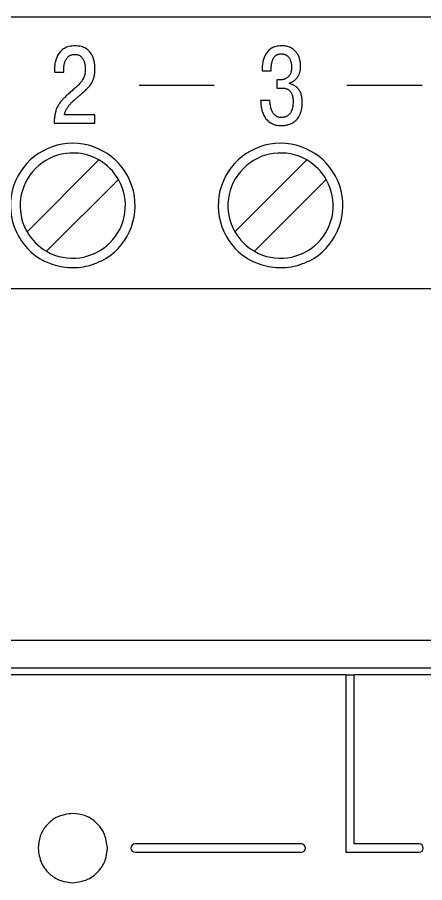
# Model space of a CAD drawing. Header units: millimetres. Extents: x 3520 to 8864, y 403 to 1747.
# Drawn here: x 7153.78 to 7168.48, y 1221.2 to 1252.45 of the extents above; entities that cross this region are included whole.
import ezdxf

# ---------------------------------------------------------------- set-up
doc = ezdxf.new("R2010")
doc.units = ezdxf.units.MM

msp = doc.modelspace()

# ---------------------------------------------------------------- linework, layer by layer
for p, q in [((7234.534, 1252.452, 1518.358), (7129.534, 1252.452, 1518.358)), ((7155.124, 1250.619, 1518.358), (7155.122, 1250.557, 1518.358)), ((7155.122, 1250.557, 1518.358), (7155.122, 1250.475, 1518.358)), ((7155.122, 1250.475, 1518.358), (7155.46, 1250.475, 1518.358)), ((7155.46, 1250.475, 1518.358), (7155.46, 1250.591, 1518.358)), ((7162.615, 1250.587, 1518.358), (7162.614, 1250.514, 1518.358)), ((7162.614, 1250.514, 1518.358), (7162.94, 1250.514, 1518.358)), ((7158.179, 1249.998, 1518.358), (7160.888, 1249.998, 1518.358)), ((7163.146, 1250.192, 1518.358), (7163.146, 1249.897, 1518.358)), ((7163.228, 1250.192, 1518.358), (7163.146, 1250.192, 1518.358)), ((7163.25, 1250.192, 1518.358), (7163.228, 1250.192, 1518.358)), ((7163.608, 1250.052, 1518.358), (7163.608, 1250.083, 1518.358)), ((7163.644, 1250.044, 1518.358), (7163.608, 1250.052, 1518.358)), ((7165.679, 1249.998, 1518.358), (7168.388, 1249.998, 1518.358)), ((7163.146, 1249.897, 1518.358), (7163.34, 1249.897, 1518.358)), ((7162.898, 1249.451, 1518.358), (7162.564, 1249.451, 1518.358)), ((7162.906, 1249.351, 1518.358), (7162.898, 1249.451, 1518.358)), ((7156.577, 1248.931, 1518.358), (7155.487, 1248.931, 1518.358)), ((7156.577, 1248.624, 1518.358), (7156.577, 1248.931, 1518.358)), ((7155.117, 1248.718, 1518.358), (7155.114, 1248.624, 1518.358)), ((7155.114, 1248.624, 1518.358), (7156.577, 1248.624, 1518.358)), ((7156.727, 1247.302, 1518.358), (7154.134, 1244.71, 1518.358)), ((7164.227, 1247.302, 1518.358), (7161.634, 1244.71, 1518.358)), ((7154.841, 1244.002, 1518.358), (7157.434, 1246.595, 1518.358)), ((7162.341, 1244.002, 1518.358), (7164.934, 1246.595, 1518.358)), ((7234.534, 1242.652, 1518.358), (7129.534, 1242.652, 1518.358)), ((7234.534, 1229.952, 1518.358), (7129.534, 1229.952, 1518.358)), ((7233.534, 1228.952, 1518.358), (7130.534, 1228.952, 1518.358)), ((7165.634, 1228.703, 1518.358), (7131.284, 1228.703, 1518.358)), ((7165.634, 1228.703, 1518.358), (7165.634, 1222.303, 1518.358)), ((7165.634, 1228.703, 1518.358), (7165.934, 1228.703, 1518.358)), ((7165.934, 1222.603, 1518.358), (7165.934, 1228.703, 1518.358)), ((7230.633, 1228.703, 1518.358), (7165.934, 1228.703, 1518.358)), ((7164.034, 1222.603, 1518.358), (7158.034, 1222.603, 1518.358)), ((7168.284, 1222.603, 1518.358), (7165.934, 1222.603, 1518.358)), ((7158.034, 1222.303, 1518.358), (7164.034, 1222.303, 1518.358)), ((7165.634, 1222.303, 1518.358), (7168.284, 1222.303, 1518.358))]:
    msp.add_line(p, q)
for centre, radius, start, end in [((7155.784, 1245.652, 1518.358), 2.25, 297.266, 242.734), ((7163.284, 1245.652, 1518.358), 2.25, 297.266, 242.734), ((7155.784, 1245.652, 1518.358), 1.9, 60.2575, 209.7425), ((7163.284, 1245.652, 1518.358), 1.9, 60.2575, 209.7425), ((7155.784, 1245.652, 1518.358), 1.9, 29.7425, 60.2575), ((7163.284, 1245.652, 1518.358), 1.9, 29.7425, 60.2575), ((7155.784, 1245.652, 1518.358), 1.9, 240.2575, 29.7425), ((7163.284, 1245.652, 1518.358), 1.9, 240.2575, 29.7425), ((7155.784, 1245.652, 1518.358), 1.9, 209.7425, 240.2575), ((7163.284, 1245.652, 1518.358), 1.9, 209.7425, 240.2575), ((7158.034, 1222.453, 1518.358), 0.15, 90, 270), ((7164.034, 1222.453, 1518.358), 0.15, 270, 90), ((7168.284, 1222.453, 1518.358), 0.15, 270, 90)]:
    msp.add_arc(centre, radius, start, end)
for points in [[(7155.487, 1248.931, 1518.358), (7155.498, 1248.978, 1518.358), (7155.512, 1249.024, 1518.358), (7155.528, 1249.067, 1518.358), (7155.546, 1249.109, 1518.358), (7155.567, 1249.15, 1518.358), (7155.59, 1249.189, 1518.358), (7155.615, 1249.226, 1518.358), (7155.642, 1249.262, 1518.358), (7155.671, 1249.297, 1518.358), (7155.701, 1249.331, 1518.358), (7155.733, 1249.365, 1518.358), (7155.766, 1249.398, 1518.358), (7155.801, 1249.43, 1518.358), (7155.836, 1249.461, 1518.358), (7155.873, 1249.493, 1518.358), (7155.91, 1249.524, 1518.358), (7156.006, 1249.605, 1518.358), (7156.093, 1249.679, 1518.358), (7156.171, 1249.749, 1518.358), (7156.242, 1249.814, 1518.358), (7156.304, 1249.877, 1518.358), (7156.359, 1249.937, 1518.358), (7156.407, 1249.995, 1518.358), (7156.449, 1250.053, 1518.358), (7156.484, 1250.111, 1518.358), (7156.513, 1250.17, 1518.358), (7156.537, 1250.232, 1518.358), (7156.555, 1250.296, 1518.358), (7156.569, 1250.364, 1518.358), (7156.578, 1250.436, 1518.358), (7156.584, 1250.515, 1518.358), (7156.585, 1250.599, 1518.358), (7156.585, 1250.643, 1518.358), (7156.582, 1250.695, 1518.358), (7156.577, 1250.753, 1518.358), (7156.567, 1250.816, 1518.358), (7156.554, 1250.883, 1518.358), (7156.535, 1250.951, 1518.358), (7156.51, 1251.021, 1518.358), (7156.478, 1251.089, 1518.358), (7156.438, 1251.155, 1518.358), (7156.389, 1251.217, 1518.358), (7156.33, 1251.273, 1518.358), (7156.261, 1251.323, 1518.358), (7156.181, 1251.364, 1518.358), (7156.088, 1251.395, 1518.358), (7155.983, 1251.415, 1518.358), (7155.863, 1251.422, 1518.358), (7155.752, 1251.416, 1518.358), (7155.652, 1251.398, 1518.358), (7155.563, 1251.369, 1518.358), (7155.484, 1251.331, 1518.358), (7155.415, 1251.285, 1518.358), (7155.354, 1251.232, 1518.358), (7155.303, 1251.173, 1518.358), (7155.259, 1251.109, 1518.358), (7155.222, 1251.04, 1518.358), (7155.192, 1250.97, 1518.358), (7155.169, 1250.898, 1518.358), (7155.15, 1250.826, 1518.358), (7155.137, 1250.754, 1518.358), (7155.129, 1250.685, 1518.358), (7155.124, 1250.619, 1518.358)], [(7163.608, 1250.083, 1518.358), (7163.657, 1250.1, 1518.358), (7163.703, 1250.12, 1518.358), (7163.746, 1250.145, 1518.358), (7163.785, 1250.173, 1518.358), (7163.821, 1250.203, 1518.358), (7163.854, 1250.237, 1518.358), (7163.883, 1250.274, 1518.358), (7163.91, 1250.313, 1518.358), (7163.933, 1250.354, 1518.358), (7163.953, 1250.397, 1518.358), (7163.97, 1250.441, 1518.358), (7163.983, 1250.487, 1518.358), (7163.994, 1250.533, 1518.358), (7164.002, 1250.581, 1518.358), (7164.006, 1250.629, 1518.358), (7164.008, 1250.677, 1518.358), (7164.006, 1250.745, 1518.358), (7163.999, 1250.812, 1518.358), (7163.988, 1250.879, 1518.358), (7163.972, 1250.945, 1518.358), (7163.952, 1251.009, 1518.358), (7163.925, 1251.071, 1518.358), (7163.894, 1251.13, 1518.358), (7163.856, 1251.185, 1518.358), (7163.812, 1251.235, 1518.358), (7163.762, 1251.281, 1518.358), (7163.706, 1251.322, 1518.358), (7163.643, 1251.356, 1518.358), (7163.572, 1251.384, 1518.358), (7163.495, 1251.405, 1518.358), (7163.41, 1251.417, 1518.358), (7163.317, 1251.422, 1518.358), (7163.212, 1251.416, 1518.358), (7163.117, 1251.398, 1518.358), (7163.033, 1251.371, 1518.358), (7162.958, 1251.333, 1518.358), (7162.892, 1251.288, 1518.358), (7162.835, 1251.235, 1518.358), (7162.785, 1251.175, 1518.358), (7162.743, 1251.11, 1518.358), (7162.708, 1251.041, 1518.358), (7162.68, 1250.968, 1518.358), (7162.657, 1250.893, 1518.358), (7162.64, 1250.816, 1518.358), (7162.628, 1250.739, 1518.358), (7162.619, 1250.662, 1518.358), (7162.615, 1250.587, 1518.358)], [(7155.46, 1250.591, 1518.358), (7155.461, 1250.64, 1518.358), (7155.466, 1250.689, 1518.358), (7155.473, 1250.736, 1518.358), (7155.482, 1250.783, 1518.358), (7155.495, 1250.828, 1518.358), (7155.511, 1250.871, 1518.358), (7155.53, 1250.912, 1518.358), (7155.553, 1250.951, 1518.358), (7155.578, 1250.986, 1518.358), (7155.607, 1251.018, 1518.358), (7155.639, 1251.046, 1518.358), (7155.674, 1251.07, 1518.358), (7155.713, 1251.089, 1518.358), (7155.756, 1251.103, 1518.358), (7155.802, 1251.112, 1518.358), (7155.852, 1251.115, 1518.358), (7155.914, 1251.111, 1518.358), (7155.969, 1251.099, 1518.358), (7156.017, 1251.079, 1518.358), (7156.059, 1251.054, 1518.358), (7156.096, 1251.023, 1518.358), (7156.127, 1250.987, 1518.358), (7156.153, 1250.949, 1518.358), (7156.175, 1250.908, 1518.358), (7156.193, 1250.865, 1518.358), (7156.207, 1250.821, 1518.358), (7156.217, 1250.778, 1518.358), (7156.225, 1250.735, 1518.358), (7156.231, 1250.695, 1518.358), (7156.234, 1250.658, 1518.358), (7156.236, 1250.624, 1518.358), (7156.236, 1250.595, 1518.358), (7156.232, 1250.507, 1518.358), (7156.222, 1250.426, 1518.358), (7156.205, 1250.353, 1518.358), (7156.182, 1250.285, 1518.358), (7156.153, 1250.222, 1518.358), (7156.119, 1250.164, 1518.358), (7156.079, 1250.109, 1518.358), (7156.035, 1250.056, 1518.358), (7155.987, 1250.005, 1518.358), (7155.935, 1249.955, 1518.358), (7155.879, 1249.905, 1518.358), (7155.82, 1249.855, 1518.358), (7155.759, 1249.802, 1518.358), (7155.695, 1249.747, 1518.358), (7155.629, 1249.688, 1518.358), (7155.561, 1249.625, 1518.358), (7155.507, 1249.572, 1518.358), (7155.456, 1249.521, 1518.358), (7155.409, 1249.471, 1518.358), (7155.366, 1249.421, 1518.358), (7155.326, 1249.37, 1518.358), (7155.289, 1249.319, 1518.358), (7155.257, 1249.266, 1518.358), (7155.227, 1249.212, 1518.358), (7155.201, 1249.154, 1518.358), (7155.179, 1249.093, 1518.358), (7155.16, 1249.029, 1518.358), (7155.144, 1248.959, 1518.358), (7155.132, 1248.885, 1518.358), (7155.123, 1248.804, 1518.358), (7155.117, 1248.718, 1518.358)], [(7162.94, 1250.514, 1518.358), (7162.943, 1250.597, 1518.358), (7162.948, 1250.674, 1518.358), (7162.957, 1250.744, 1518.358), (7162.968, 1250.807, 1518.358), (7162.983, 1250.863, 1518.358), (7163, 1250.914, 1518.358), (7163.02, 1250.958, 1518.358), (7163.042, 1250.997, 1518.358), (7163.067, 1251.03, 1518.358), (7163.095, 1251.058, 1518.358), (7163.125, 1251.081, 1518.358), (7163.157, 1251.1, 1518.358), (7163.192, 1251.114, 1518.358), (7163.229, 1251.123, 1518.358), (7163.268, 1251.129, 1518.358), (7163.309, 1251.131, 1518.358), (7163.361, 1251.128, 1518.358), (7163.409, 1251.119, 1518.358), (7163.452, 1251.105, 1518.358), (7163.49, 1251.086, 1518.358), (7163.525, 1251.062, 1518.358), (7163.555, 1251.035, 1518.358), (7163.582, 1251.005, 1518.358), (7163.605, 1250.972, 1518.358), (7163.624, 1250.936, 1518.358), (7163.641, 1250.898, 1518.358), (7163.654, 1250.859, 1518.358), (7163.665, 1250.82, 1518.358), (7163.672, 1250.779, 1518.358), (7163.678, 1250.739, 1518.358), (7163.681, 1250.7, 1518.358), (7163.682, 1250.661, 1518.358), (7163.678, 1250.579, 1518.358), (7163.666, 1250.507, 1518.358), (7163.649, 1250.445, 1518.358), (7163.625, 1250.391, 1518.358), (7163.597, 1250.346, 1518.358), (7163.565, 1250.308, 1518.358), (7163.53, 1250.277, 1518.358), (7163.493, 1250.252, 1518.358), (7163.454, 1250.232, 1518.358), (7163.416, 1250.217, 1518.358), (7163.378, 1250.207, 1518.358), (7163.341, 1250.2, 1518.358), (7163.307, 1250.195, 1518.358), (7163.276, 1250.193, 1518.358), (7163.25, 1250.192, 1518.358)], [(7162.564, 1249.451, 1518.358), (7162.568, 1249.37, 1518.358), (7162.575, 1249.289, 1518.358), (7162.587, 1249.208, 1518.358), (7162.603, 1249.128, 1518.358), (7162.625, 1249.05, 1518.358), (7162.651, 1248.975, 1518.358), (7162.684, 1248.903, 1518.358), (7162.723, 1248.836, 1518.358), (7162.769, 1248.773, 1518.358), (7162.822, 1248.717, 1518.358), (7162.883, 1248.666, 1518.358), (7162.952, 1248.624, 1518.358), (7163.03, 1248.589, 1518.358), (7163.117, 1248.563, 1518.358), (7163.214, 1248.547, 1518.358), (7163.321, 1248.542, 1518.358), (7163.348, 1248.542, 1518.358), (7163.385, 1248.544, 1518.358), (7163.432, 1248.549, 1518.358), (7163.485, 1248.558, 1518.358), (7163.544, 1248.571, 1518.358), (7163.606, 1248.591, 1518.358), (7163.671, 1248.618, 1518.358), (7163.736, 1248.654, 1518.358), (7163.799, 1248.699, 1518.358), (7163.86, 1248.755, 1518.358), (7163.916, 1248.823, 1518.358), (7163.965, 1248.904, 1518.358), (7164.007, 1248.999, 1518.358), (7164.039, 1249.109, 1518.358), (7164.059, 1249.236, 1518.358), (7164.066, 1249.381, 1518.358), (7164.063, 1249.467, 1518.358), (7164.054, 1249.546, 1518.358), (7164.04, 1249.618, 1518.358), (7164.021, 1249.684, 1518.358), (7163.997, 1249.743, 1518.358), (7163.97, 1249.795, 1518.358), (7163.94, 1249.842, 1518.358), (7163.907, 1249.884, 1518.358), (7163.872, 1249.92, 1518.358), (7163.835, 1249.951, 1518.358), (7163.797, 1249.978, 1518.358), (7163.758, 1250, 1518.358), (7163.72, 1250.018, 1518.358), (7163.681, 1250.033, 1518.358), (7163.644, 1250.044, 1518.358)], [(7163.34, 1249.897, 1518.358), (7163.368, 1249.896, 1518.358), (7163.397, 1249.894, 1518.358), (7163.429, 1249.89, 1518.358), (7163.461, 1249.884, 1518.358), (7163.494, 1249.874, 1518.358), (7163.527, 1249.861, 1518.358), (7163.559, 1249.843, 1518.358), (7163.591, 1249.821, 1518.358), (7163.62, 1249.794, 1518.358), (7163.648, 1249.76, 1518.358), (7163.672, 1249.721, 1518.358), (7163.694, 1249.674, 1518.358), (7163.712, 1249.62, 1518.358), (7163.725, 1249.558, 1518.358), (7163.733, 1249.487, 1518.358), (7163.736, 1249.408, 1518.358), (7163.734, 1249.342, 1518.358), (7163.729, 1249.281, 1518.358), (7163.721, 1249.222, 1518.358), (7163.709, 1249.167, 1518.358), (7163.694, 1249.116, 1518.358), (7163.675, 1249.069, 1518.358), (7163.653, 1249.026, 1518.358), (7163.628, 1248.987, 1518.358), (7163.599, 1248.952, 1518.358), (7163.567, 1248.921, 1518.358), (7163.531, 1248.895, 1518.358), (7163.492, 1248.873, 1518.358), (7163.45, 1248.856, 1518.358), (7163.404, 1248.843, 1518.358), (7163.354, 1248.836, 1518.358), (7163.301, 1248.834, 1518.358), (7163.278, 1248.834, 1518.358), (7163.252, 1248.837, 1518.358), (7163.224, 1248.842, 1518.358), (7163.194, 1248.851, 1518.358), (7163.163, 1248.863, 1518.358), (7163.131, 1248.88, 1518.358), (7163.099, 1248.903, 1518.358), (7163.068, 1248.931, 1518.358), (7163.037, 1248.966, 1518.358), (7163.009, 1249.008, 1518.358), (7162.982, 1249.058, 1518.358), (7162.958, 1249.117, 1518.358), (7162.937, 1249.184, 1518.358), (7162.919, 1249.262, 1518.358), (7162.906, 1249.351, 1518.358)]]:
    msp.add_spline(points, degree=3)
for points, knots in [([(7156.815, 1243.652, 1518.358), (7156.684, 1243.594, 1518.358), (7156.339, 1243.44, 1518.358), (7155.706, 1243.367, 1518.358), (7155.136, 1243.472, 1518.358), (7154.832, 1243.615, 1518.358), (7154.753, 1243.652, 1518.358)], [0, 0, 0, 0, 0.2011524, 0.5287637, 0.877649, 1, 1, 1, 1]), ([(7164.315, 1243.652, 1518.358), (7164.184, 1243.594, 1518.358), (7163.839, 1243.44, 1518.358), (7163.206, 1243.367, 1518.358), (7162.636, 1243.472, 1518.358), (7162.332, 1243.615, 1518.358), (7162.253, 1243.652, 1518.358)], [0, 0, 0, 0, 0.2011524, 0.5287637, 0.877649, 1, 1, 1, 1]), ([(7155.784, 1223.703, 1518.358), (7155.598, 1223.679, 1518.358), (7155.232, 1223.631, 1518.358), (7154.826, 1223.297, 1518.358), (7154.579, 1222.889, 1518.358), (7154.549, 1222.6, 1518.358), (7154.534, 1222.453, 1518.358)], [0, 0, 0, 0, 0.283455, 0.558002, 0.775291, 1, 1, 1, 1]), ([(7157.034, 1222.453, 1518.358), (7157.01, 1222.639, 1518.358), (7156.962, 1223.005, 1518.358), (7156.628, 1223.411, 1518.358), (7156.22, 1223.658, 1518.358), (7155.931, 1223.688, 1518.358), (7155.784, 1223.703, 1518.358)], [0, 0, 0, 0, 0.2834532, 0.5580047, 0.7752938, 1, 1, 1, 1]), ([(7154.534, 1222.453, 1518.358), (7154.558, 1222.267, 1518.358), (7154.606, 1221.901, 1518.358), (7154.94, 1221.495, 1518.358), (7155.348, 1221.248, 1518.358), (7155.637, 1221.218, 1518.358), (7155.784, 1221.203, 1518.358)], [0, 0, 0, 0, 0.283454, 0.558003, 0.775291, 1, 1, 1, 1]), ([(7155.784, 1221.203, 1518.358), (7155.97, 1221.227, 1518.358), (7156.336, 1221.275, 1518.358), (7156.743, 1221.609, 1518.358), (7156.99, 1222.017, 1518.358), (7157.019, 1222.306, 1518.358), (7157.034, 1222.453, 1518.358)], [0, 0, 0, 0, 0.283452, 0.558, 0.77529, 1, 1, 1, 1])]:
    msp.add_open_spline(points, degree=3, knots=knots)

doc.saveas('drawing.dxf')
